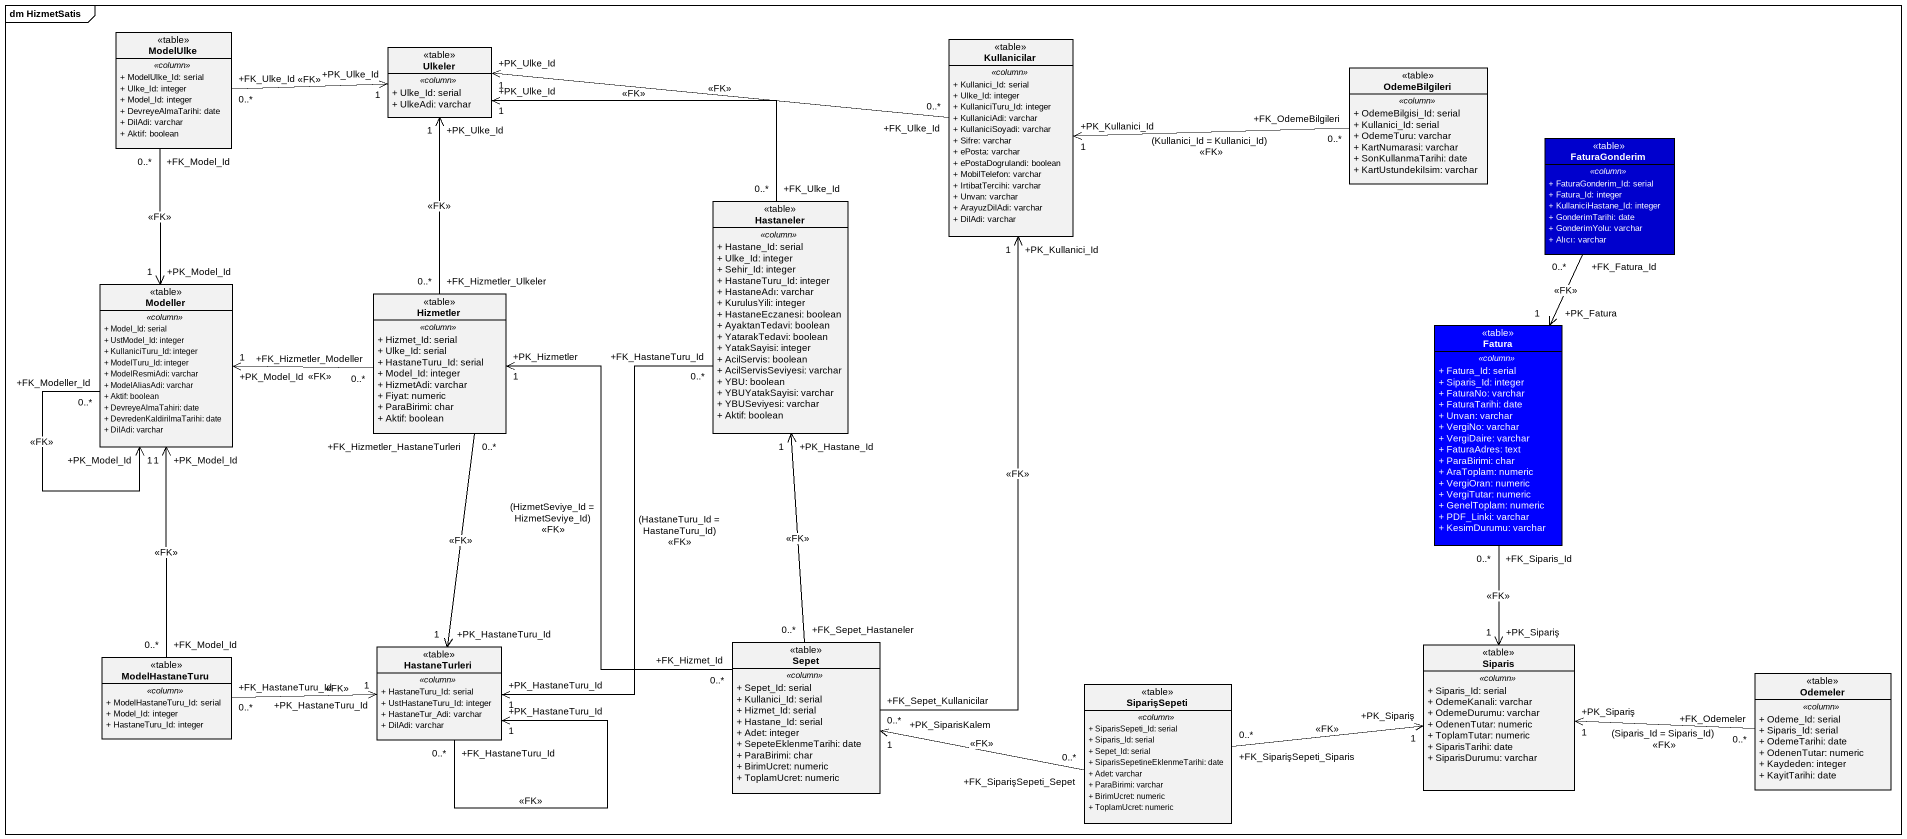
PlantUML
@startuml
mainframe dm HizmetSatis
hide circle
hide empty members
skinparam classAttributeIconSize 0
class ModelUlke <<table>> {
  .. <<column>> ..
  + ModelUlke_Id: serial
  + Ulke_Id: integer
  + Model_Id: integer
  + DevreyeAlmaTarihi: date
  + DilAdi: varchar
  + Aktif: boolean
}
class Ulkeler <<table>> {
  .. <<column>> ..
  + Ulke_Id: serial
  + UlkeAdi: varchar
}
class Kullanicilar <<table>> {
  .. <<column>> ..
  + Kullanici_Id: serial
  + Ulke_Id: integer
  + KullaniciTuru_Id: integer
  + KullaniciAdi: varchar
  + KullaniciSoyadi: varchar
  + Sifre: varchar
  + ePosta: varchar
  + ePostaDogrulandi: boolean
  + MobilTelefon: varchar
  + IrtibatTercihi: varchar
  + Unvan: varchar
  + ArayuzDilAdi: varchar
  + DilAdi: varchar
}
class OdemeBilgileri <<table>> {
  .. <<column>> ..
  + OdemeBilgisi_Id: serial
  + Kullanici_Id: serial
  + OdemeTuru: varchar
  + KartNumarasi: varchar
  + SonKullanmaTarihi: date
  + KartUstundekiIsim: varchar
}
class FaturaGonderim <<table>> #0000CD {
  .. <<column>> ..
  + FaturaGonderim_Id: serial
  + Fatura_Id: integer
  + KullaniciHastane_Id: integer
  + GonderimTarihi: date
  + GonderimYolu: varchar
  + Alıcı: varchar
}
class Hastaneler <<table>> {
  .. <<column>> ..
  + Hastane_Id: serial
  + Ulke_Id: integer
  + Sehir_Id: integer
  + HastaneTuru_Id: integer
  + HastaneAdı: varchar
  + KurulusYili: integer
  + HastaneEczanesi: boolean
  + AyaktanTedavi: boolean
  + YatarakTedavi: boolean
  + YatakSayisi: integer
  + AcilServis: boolean
  + AcilServisSeviyesi: varchar
  + YBU: boolean
  + YBUYatakSayisi: varchar
  + YBUSeviyesi: varchar
  + Aktif: boolean
}
class Modeller <<table>> {
  .. <<column>> ..
  + Model_Id: serial
  + UstModel_Id: integer
  + KullaniciTuru_Id: integer
  + ModelTuru_Id: integer
  + ModelResmiAdi: varchar
  + ModelAliasAdi: varchar
  + Aktif: boolean
  + DevreyeAlmaTahiri: date
  + DevredenKaldirilmaTarihi: date
  + DilAdi: varchar
}
class Hizmetler <<table>> {
  .. <<column>> ..
  + Hizmet_Id: serial
  + Ulke_Id: serial
  + HastaneTuru_Id: serial
  + Model_Id: integer
  + HizmetAdi: varchar
  + Fiyat: numeric
  + ParaBirimi: char
  + Aktif: boolean
}
class Fatura <<table>> #0000FF {
  .. <<column>> ..
  + Fatura_Id: serial
  + Siparis_Id: integer
  + FaturaNo: varchar
  + FaturaTarihi: date
  + Unvan: varchar
  + VergiNo: varchar
  + VergiDaire: varchar
  + FaturaAdres: text
  + ParaBirimi: char
  + AraToplam: numeric
  + VergiOran: numeric
  + VergiTutar: numeric
  + GenelToplam: numeric
  + PDF_Linki: varchar
  + KesimDurumu: varchar
}
class ModelHastaneTuru <<table>> {
  .. <<column>> ..
  + ModelHastaneTuru_Id: serial
  + Model_Id: integer
  + HastaneTuru_Id: integer
}
class HastaneTurleri <<table>> {
  .. <<column>> ..
  + HastaneTuru_Id: serial
  + UstHastaneTuru_Id: integer
  + HastaneTur_Adi: varchar
  + DilAdi: varchar
}
class Sepet <<table>> {
  .. <<column>> ..
  + Sepet_Id: serial
  + Kullanici_Id: serial
  + Hizmet_Id: serial
  + Hastane_Id: serial
  + Adet: integer
  + SepeteEklenmeTarihi: date
  + ParaBirimi: char
  + BirimUcret: numeric
  + ToplamUcret: numeric
}
class Siparis <<table>> {
  .. <<column>> ..
  + Siparis_Id: serial
  + OdemeKanali: varchar
  + OdemeDurumu: varchar
  + OdenenTutar: numeric
  + ToplamTutar: numeric
  + SiparisTarihi: date
  + SiparisDurumu: varchar
}
class SiparişSepeti <<table>> {
  .. <<column>> ..
  + SiparisSepeti_Id: serial
  + Siparis_Id: serial
  + Sepet_Id: serial
  + SiparisSepetineEklenmeTarihi: date
  + Adet: varchar
  + ParaBirimi: varchar
  + BirimUcret: numeric
  + ToplamUcret: numeric
}
class Odemeler <<table>> {
  .. <<column>> ..
  + Odeme_Id: serial
  + Siparis_Id: serial
  + OdemeTarihi: date
  + OdenenTutar: numeric
  + Kaydeden: integer
  + KayitTarihi: date
}
ModelUlke "+FK_Ulke_Id\n0..*" -right-> "+PK_Ulke_Id\n1" Ulkeler : <<FK>>
ModelUlke "+FK_Model_Id\n0..*" --> "+PK_Model_Id\n1" Modeller : <<FK>>
Kullanicilar "+FK_Ulke_Id\n0..*" -left-> "+PK_Ulke_Id\n1" Ulkeler : <<FK>>
OdemeBilgileri "+FK_OdemeBilgileri\n0..*" -left-> "+PK_Kullanici_Id\n1" Kullanicilar : (Kullanici_Id = Kullanici_Id)\n<<FK>>
FaturaGonderim "+FK_Fatura_Id\n0..*" --> "+PK_Fatura\n1" Fatura : <<FK>>
Hastaneler "+FK_Ulke_Id\n0..*" -up-> "+PK_Ulke_Id\n1" Ulkeler : <<FK>>
Hastaneler "+FK_HastaneTuru_Id\n0..*" --> "+PK_HastaneTuru_Id\n1" HastaneTurleri : (HastaneTuru_Id = HastaneTuru_Id)\n<<FK>>
Modeller "+FK_Modeller_Id\n0..*" --> "+PK_Model_Id\n1" Modeller : <<FK>>
Hizmetler "+FK_Hizmetler_Ulkeler\n0..*" -up-> "+PK_Ulke_Id\n1" Ulkeler : <<FK>>
Hizmetler "+FK_Hizmetler_Modeller\n0..*" -left-> "+PK_Model_Id\n1" Modeller : <<FK>>
Hizmetler "+FK_Hizmetler_HastaneTurleri\n0..*" --> "+PK_HastaneTuru_Id\n1" HastaneTurleri : <<FK>>
Fatura "+FK_Siparis_Id\n0..*" --> "+PK_Sipariş\n1" Siparis : <<FK>>
ModelHastaneTuru "+FK_Model_Id\n0..*" -up-> "+PK_Model_Id\n1" Modeller : <<FK>>
ModelHastaneTuru "+FK_HastaneTuru_Id\n0..*" -right-> "+PK_HastaneTuru_Id\n1" HastaneTurleri : <<FK>>
HastaneTurleri "+FK_HastaneTuru_Id\n0..*" --> "+PK_HastaneTuru_Id\n1" HastaneTurleri : <<FK>>
Sepet "+FK_Sepet_Kullanicilar\n0..*" -up-> "+PK_Kullanici_Id\n1" Kullanicilar : <<FK>>
Sepet "+FK_Sepet_Hastaneler\n0..*" -up-> "+PK_Hastane_Id\n1" Hastaneler : <<FK>>
Sepet "+FK_Hizmet_Id\n0..*" -up-> "+PK_Hizmetler\n1" Hizmetler : (HizmetSeviye_Id = HizmetSeviye_Id)\n<<FK>>
SiparişSepeti "+FK_SiparişSepeti_Sepet\n0..*" -left-> "+PK_SiparisKalem\n1" Sepet : <<FK>>
SiparişSepeti "+FK_SiparişSepeti_Siparis\n0..*" -right-> "+PK_Sipariş\n1" Siparis : <<FK>>
Odemeler "+FK_Odemeler\n0..*" -left-> "+PK_Sipariş\n1" Siparis : (Siparis_Id = Siparis_Id)\n<<FK>>
@enduml
